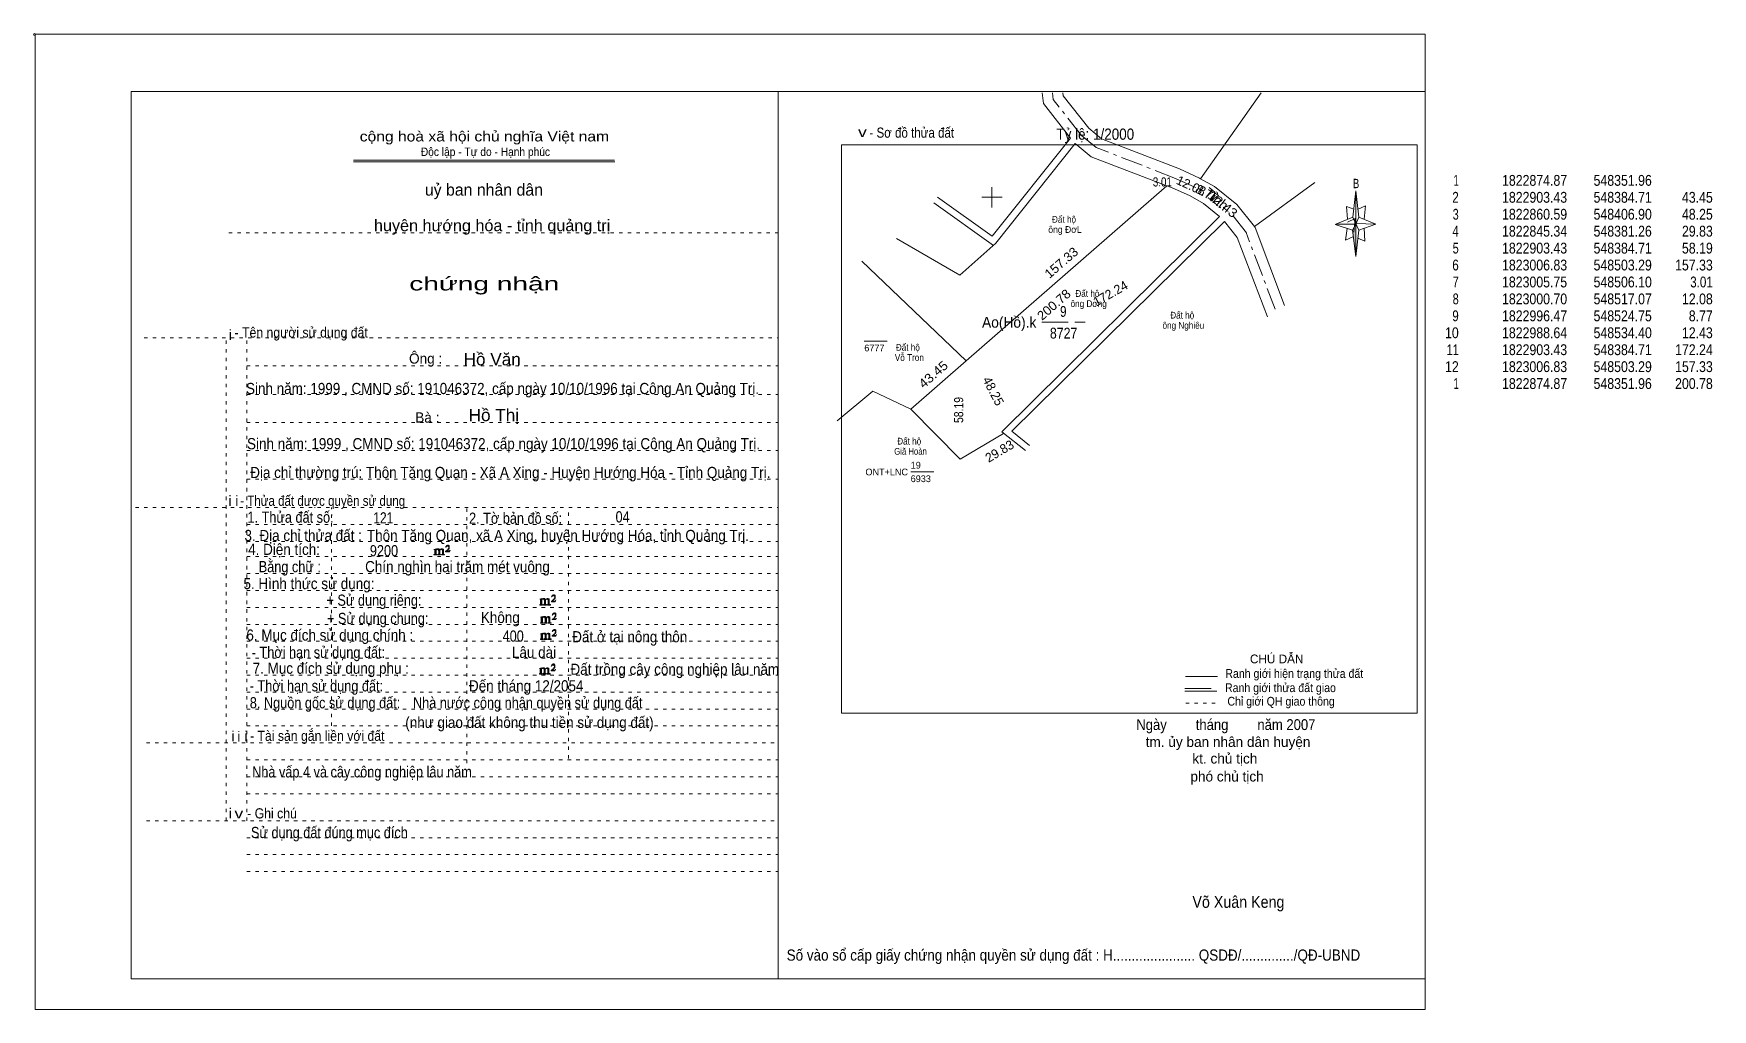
# Model space of a CAD drawing. Header units: centimetres. Extents: x -1.6 to 48, y -3.3 to 25.5.
import ezdxf
from ezdxf.enums import TextEntityAlignment as Align

# ---------------------------------------------------------------- set-up
doc = ezdxf.new("R2010")
doc.units = ezdxf.units.CM
doc.header["$LTSCALE"] = 0.13
for name, pattern in [('DOT_DASHED', [7.7, 5, -1.2, 0.3, -1.2]), ('DOTTED', [1.5, 0.3, -1.2]), ('LONG_DASHED', [7.5, 6, -1.5])]:
    doc.linetypes.add(name, pattern=pattern)
for name, color, linetype, lineweight in [('1', 7, 'DOTTED', 13), ('22', 7, 'Continuous', 13), ('33', 7, 'LONG_DASHED', 13), ('4', 7, 'Continuous', 13), ('5', 7, 'Continuous', 13), ('50', 7, 'Continuous', 13), ('52', 7, 'Continuous', 13), ('53', 7, 'Continuous', 13)]:
    doc.layers.add(name, color=color, linetype=linetype, lineweight=lineweight)
for name, color, linetype in [('10', 7, 'Continuous'), ('23', 7, 'Continuous'), ('30', 7, 'Continuous')]:
    doc.layers.add(name, color=color, linetype=linetype)

msp = doc.modelspace()

# ---------------------------------------------------------------- hatches: boundary and pattern name
at = {"layer": '5'}
msp.add_hatch(color=256, dxfattribs=at).paths.add_polyline_path([(37.46, 19.87), (37.46, 18.91), (37.36, 19.69)])
at = {"layer": '50'}
for points in [[(10.27, 10.13), (10.27, 10.12), (10.27, 10.11), (10.25, 10.11), (10.24, 10.11), (10.24, 10.1), (10.33, 10.1), (10.33, 10.11), (10.32, 10.11), (10.31, 10.11), (10.31, 10.12), (10.31, 10.13), (10.31, 10.24), (10.31, 10.25), (10.32, 10.26), (10.34, 10.26), (10.35, 10.26), (10.36, 10.26), (10.37, 10.25), (10.39, 10.22), (10.39, 10.13), (10.37, 10.12), (10.37, 10.11), (10.36, 10.11), (10.35, 10.11), (10.35, 10.1), (10.44, 10.1), (10.44, 10.11), (10.43, 10.11), (10.42, 10.11), (10.42, 10.12), (10.42, 10.13), (10.42, 10.24), (10.44, 10.26), (10.45, 10.26), (10.46, 10.26), (10.49, 10.26), (10.49, 10.25), (10.5, 10.24), (10.5, 10.22), (10.5, 10.13), (10.5, 10.12), (10.49, 10.11), (10.49, 10.11), (10.47, 10.11), (10.47, 10.1), (10.56, 10.1), (10.56, 10.11), (10.55, 10.11), (10.54, 10.11), (10.53, 10.12), (10.53, 10.13), (10.53, 10.2), (10.53, 10.25), (10.53, 10.26), (10.52, 10.27), (10.5, 10.28), (10.47, 10.28), (10.46, 10.28), (10.44, 10.27), (10.41, 10.25), (10.41, 10.26), (10.4, 10.28), (10.39, 10.28), (10.37, 10.28), (10.35, 10.28), (10.34, 10.28), (10.32, 10.26), (10.31, 10.26), (10.31, 10.25), (10.31, 10.25), (10.31, 10.26), (10.31, 10.28), (10.24, 10.26), (10.24, 10.26), (10.25, 10.26), (10.27, 10.25), (10.27, 10.24), (10.27, 10.23)], [(10.69, 10.19), (10.72, 10.24), (10.72, 10.24), (10.71, 10.22), (10.69, 10.22), (10.68, 10.22), (10.63, 10.22), (10.66, 10.26), (10.67, 10.27), (10.69, 10.28), (10.69, 10.3), (10.69, 10.32), (10.69, 10.34), (10.69, 10.35), (10.69, 10.37), (10.68, 10.38), (10.67, 10.38), (10.66, 10.39), (10.65, 10.39), (10.63, 10.38), (10.63, 10.38), (10.62, 10.37), (10.61, 10.35), (10.59, 10.33), (10.61, 10.33), (10.61, 10.35), (10.62, 10.35), (10.63, 10.36), (10.65, 10.36), (10.66, 10.36), (10.67, 10.35), (10.68, 10.35), (10.68, 10.32), (10.68, 10.3), (10.66, 10.28), (10.66, 10.26), (10.65, 10.25), (10.59, 10.2), (10.59, 10.19)], [(13.39, 8.66), (13.39, 8.65), (13.39, 8.64), (13.38, 8.64), (13.37, 8.64), (13.37, 8.62), (13.45, 8.62), (13.45, 8.64), (13.44, 8.64), (13.43, 8.64), (13.43, 8.65), (13.43, 8.66), (13.43, 8.77), (13.43, 8.78), (13.44, 8.79), (13.47, 8.79), (13.48, 8.79), (13.49, 8.79), (13.5, 8.78), (13.51, 8.74), (13.51, 8.66), (13.5, 8.65), (13.5, 8.64), (13.49, 8.64), (13.48, 8.64), (13.48, 8.62), (13.57, 8.62), (13.57, 8.64), (13.55, 8.64), (13.54, 8.64), (13.54, 8.65), (13.54, 8.66), (13.54, 8.77), (13.57, 8.79), (13.58, 8.79), (13.59, 8.79), (13.61, 8.79), (13.61, 8.78), (13.62, 8.77), (13.62, 8.74), (13.62, 8.66), (13.62, 8.65), (13.61, 8.64), (13.61, 8.64), (13.6, 8.64), (13.6, 8.62), (13.69, 8.62), (13.69, 8.64), (13.67, 8.64), (13.66, 8.64), (13.65, 8.65), (13.65, 8.66), (13.65, 8.73), (13.65, 8.78), (13.65, 8.79), (13.64, 8.8), (13.62, 8.81), (13.6, 8.81), (13.59, 8.81), (13.57, 8.8), (13.53, 8.78), (13.53, 8.79), (13.52, 8.81), (13.51, 8.81), (13.5, 8.81), (13.48, 8.81), (13.47, 8.81), (13.44, 8.79), (13.43, 8.79), (13.43, 8.78), (13.43, 8.78), (13.43, 8.79), (13.43, 8.81), (13.37, 8.79), (13.37, 8.79), (13.38, 8.79), (13.39, 8.78), (13.39, 8.77), (13.39, 8.76)], [(13.82, 8.72), (13.84, 8.77), (13.84, 8.77), (13.83, 8.74), (13.82, 8.74), (13.81, 8.74), (13.75, 8.74), (13.79, 8.79), (13.8, 8.8), (13.82, 8.81), (13.82, 8.83), (13.82, 8.84), (13.82, 8.87), (13.82, 8.88), (13.82, 8.9), (13.81, 8.91), (13.8, 8.91), (13.79, 8.92), (13.77, 8.92), (13.75, 8.91), (13.75, 8.91), (13.74, 8.9), (13.73, 8.88), (13.72, 8.86), (13.73, 8.86), (13.73, 8.88), (13.74, 8.88), (13.75, 8.89), (13.77, 8.89), (13.79, 8.89), (13.8, 8.88), (13.81, 8.88), (13.81, 8.84), (13.81, 8.83), (13.79, 8.81), (13.79, 8.79), (13.77, 8.78), (13.72, 8.73), (13.72, 8.72)], [(13.41, 8.12), (13.41, 8.11), (13.41, 8.1), (13.4, 8.1), (13.39, 8.1), (13.39, 8.09), (13.48, 8.09), (13.48, 8.1), (13.47, 8.1), (13.45, 8.1), (13.45, 8.11), (13.45, 8.12), (13.45, 8.23), (13.45, 8.24), (13.47, 8.26), (13.49, 8.26), (13.5, 8.26), (13.51, 8.26), (13.52, 8.24), (13.53, 8.21), (13.53, 8.12), (13.52, 8.11), (13.52, 8.1), (13.51, 8.1), (13.5, 8.1), (13.5, 8.09), (13.59, 8.09), (13.59, 8.1), (13.58, 8.1), (13.57, 8.1), (13.57, 8.11), (13.57, 8.12), (13.57, 8.23), (13.59, 8.26), (13.6, 8.26), (13.61, 8.26), (13.63, 8.26), (13.63, 8.24), (13.64, 8.23), (13.64, 8.21), (13.64, 8.12), (13.64, 8.11), (13.63, 8.1), (13.63, 8.1), (13.62, 8.1), (13.62, 8.09), (13.71, 8.09), (13.71, 8.1), (13.7, 8.1), (13.69, 8.1), (13.67, 8.11), (13.67, 8.12), (13.67, 8.2), (13.67, 8.24), (13.67, 8.26), (13.66, 8.27), (13.64, 8.28), (13.62, 8.28), (13.61, 8.28), (13.59, 8.27), (13.55, 8.24), (13.55, 8.26), (13.54, 8.28), (13.53, 8.28), (13.52, 8.28), (13.5, 8.28), (13.49, 8.28), (13.47, 8.26), (13.45, 8.26), (13.45, 8.24), (13.45, 8.24), (13.45, 8.26), (13.45, 8.28), (13.39, 8.26), (13.39, 8.26), (13.4, 8.26), (13.41, 8.24), (13.41, 8.23), (13.41, 8.22)], [(13.84, 8.19), (13.86, 8.23), (13.86, 8.23), (13.85, 8.21), (13.84, 8.21), (13.83, 8.21), (13.77, 8.21), (13.81, 8.26), (13.82, 8.27), (13.84, 8.28), (13.84, 8.3), (13.84, 8.31), (13.84, 8.33), (13.84, 8.34), (13.84, 8.37), (13.83, 8.38), (13.82, 8.38), (13.81, 8.39), (13.8, 8.39), (13.77, 8.38), (13.77, 8.38), (13.76, 8.37), (13.75, 8.34), (13.74, 8.32), (13.75, 8.32), (13.75, 8.34), (13.76, 8.34), (13.77, 8.36), (13.8, 8.36), (13.81, 8.36), (13.82, 8.34), (13.83, 8.34), (13.83, 8.31), (13.83, 8.3), (13.81, 8.28), (13.81, 8.26), (13.8, 8.24), (13.74, 8.2), (13.74, 8.19)], [(13.41, 7.64), (13.41, 7.63), (13.41, 7.62), (13.4, 7.62), (13.39, 7.62), (13.39, 7.6), (13.47, 7.6), (13.47, 7.62), (13.46, 7.62), (13.45, 7.62), (13.45, 7.63), (13.45, 7.64), (13.45, 7.75), (13.45, 7.76), (13.46, 7.77), (13.49, 7.77), (13.5, 7.77), (13.51, 7.77), (13.52, 7.76), (13.53, 7.72), (13.53, 7.64), (13.52, 7.63), (13.52, 7.62), (13.51, 7.62), (13.5, 7.62), (13.5, 7.6), (13.59, 7.6), (13.59, 7.62), (13.57, 7.62), (13.56, 7.62), (13.56, 7.63), (13.56, 7.64), (13.56, 7.75), (13.59, 7.77), (13.6, 7.77), (13.61, 7.77), (13.63, 7.77), (13.63, 7.76), (13.64, 7.75), (13.64, 7.72), (13.64, 7.64), (13.64, 7.63), (13.63, 7.62), (13.63, 7.62), (13.62, 7.62), (13.62, 7.6), (13.71, 7.6), (13.71, 7.62), (13.69, 7.62), (13.68, 7.62), (13.67, 7.63), (13.67, 7.64), (13.67, 7.71), (13.67, 7.76), (13.67, 7.77), (13.66, 7.78), (13.64, 7.79), (13.62, 7.79), (13.61, 7.79), (13.59, 7.78), (13.55, 7.76), (13.55, 7.77), (13.54, 7.79), (13.53, 7.79), (13.52, 7.79), (13.5, 7.79), (13.49, 7.79), (13.46, 7.77), (13.45, 7.77), (13.45, 7.76), (13.45, 7.76), (13.45, 7.77), (13.45, 7.79), (13.39, 7.77), (13.39, 7.77), (13.4, 7.77), (13.41, 7.76), (13.41, 7.75), (13.41, 7.74)], [(13.84, 7.7), (13.86, 7.75), (13.86, 7.75), (13.85, 7.72), (13.84, 7.72), (13.83, 7.72), (13.77, 7.72), (13.81, 7.77), (13.82, 7.78), (13.84, 7.79), (13.84, 7.81), (13.84, 7.82), (13.84, 7.85), (13.84, 7.86), (13.84, 7.88), (13.83, 7.89), (13.82, 7.89), (13.81, 7.9), (13.79, 7.9), (13.77, 7.89), (13.77, 7.89), (13.76, 7.88), (13.75, 7.86), (13.74, 7.84), (13.75, 7.84), (13.75, 7.86), (13.76, 7.86), (13.77, 7.87), (13.79, 7.87), (13.81, 7.87), (13.82, 7.86), (13.83, 7.86), (13.83, 7.82), (13.83, 7.81), (13.81, 7.79), (13.81, 7.77), (13.79, 7.76), (13.74, 7.71), (13.74, 7.7)], [(13.38, 6.62), (13.38, 6.61), (13.38, 6.6), (13.37, 6.6), (13.36, 6.6), (13.36, 6.58), (13.44, 6.58), (13.44, 6.6), (13.43, 6.6), (13.42, 6.6), (13.42, 6.61), (13.42, 6.62), (13.42, 6.73), (13.42, 6.74), (13.43, 6.75), (13.46, 6.75), (13.47, 6.75), (13.48, 6.75), (13.49, 6.74), (13.5, 6.7), (13.5, 6.62), (13.49, 6.61), (13.49, 6.6), (13.48, 6.6), (13.47, 6.6), (13.47, 6.58), (13.56, 6.58), (13.56, 6.6), (13.54, 6.6), (13.53, 6.6), (13.53, 6.61), (13.53, 6.62), (13.53, 6.73), (13.56, 6.75), (13.57, 6.75), (13.58, 6.75), (13.6, 6.75), (13.6, 6.74), (13.61, 6.73), (13.61, 6.7), (13.61, 6.62), (13.61, 6.61), (13.6, 6.6), (13.6, 6.6), (13.59, 6.6), (13.59, 6.58), (13.68, 6.58), (13.68, 6.6), (13.66, 6.6), (13.65, 6.6), (13.64, 6.61), (13.64, 6.62), (13.64, 6.69), (13.64, 6.74), (13.64, 6.75), (13.63, 6.76), (13.61, 6.77), (13.59, 6.77), (13.58, 6.77), (13.56, 6.76), (13.52, 6.74), (13.52, 6.75), (13.51, 6.77), (13.5, 6.77), (13.49, 6.77), (13.47, 6.77), (13.46, 6.77), (13.43, 6.75), (13.42, 6.75), (13.42, 6.74), (13.42, 6.74), (13.42, 6.75), (13.42, 6.77), (13.36, 6.75), (13.36, 6.75), (13.37, 6.75), (13.38, 6.74), (13.38, 6.73), (13.38, 6.72)], [(13.81, 6.68), (13.83, 6.73), (13.83, 6.73), (13.82, 6.7), (13.81, 6.7), (13.8, 6.7), (13.74, 6.7), (13.78, 6.75), (13.79, 6.76), (13.81, 6.77), (13.81, 6.79), (13.81, 6.8), (13.81, 6.83), (13.81, 6.84), (13.81, 6.86), (13.8, 6.87), (13.79, 6.87), (13.78, 6.88), (13.76, 6.88), (13.74, 6.87), (13.74, 6.87), (13.73, 6.86), (13.72, 6.84), (13.71, 6.82), (13.72, 6.82), (13.72, 6.84), (13.73, 6.84), (13.74, 6.85), (13.76, 6.85), (13.78, 6.85), (13.79, 6.84), (13.8, 6.84), (13.8, 6.8), (13.8, 6.79), (13.78, 6.77), (13.78, 6.75), (13.76, 6.74), (13.71, 6.69), (13.71, 6.68)]]:
    msp.add_hatch(color=256, dxfattribs=at).paths.add_polyline_path(points)

# ---------------------------------------------------------------- linework, layer by layer
at = {"layer": '1', "linetype": 'Continuous'}
for p, q in [((1.31, -2.42), (1.31, 23.78)), ((1.31, 23.78), (39.51, 23.78)), ((20.41, -2.42), (20.41, 23.78)), ((39.51, -2.42), (39.51, 23.78)), ((7.87, 21.76), (15.58, 21.76)), ((7.87, 21.71), (15.59, 21.71)), ((37.36, 19.69), (36.85, 19.86)), ((1.31, -2.42), (39.51, -2.42))]:
    msp.add_line(p, q, dxfattribs=at)
at = {"layer": '1'}
for p, q in [((4.19, 19.61), (20.41, 19.61)), ((1.69, 16.51), (20.41, 16.51)), ((4.11, 2.25), (4.11, 16.51)), ((4.72, 2.25), (4.72, 16.51)), ((4.72, 15.68), (20.41, 15.68)), ((4.72, 14.84), (20.41, 14.84)), ((4.72, 14.01), (20.41, 14.01)), ((4.72, 13.18), (20.41, 13.18)), ((4.72, 12.34), (20.41, 12.34)), ((1.43, 11.5), (20.41, 11.5)), ((7.22, 5.05), (7.22, 11.5)), ((11.22, 3.95), (11.22, 11.5)), ((14.22, 4.09), (14.22, 11.5)), ((4.72, 11), (20.41, 11)), ((4.72, 10.5), (20.41, 10.5)), ((4.72, 10.05), (20.41, 10.05)), ((4.72, 9.55), (20.41, 9.55)), ((4.72, 9.05), (20.41, 9.05)), ((4.72, 8.55), (20.41, 8.55)), ((4.72, 8.05), (20.41, 8.05)), ((4.72, 7.55), (20.41, 7.55)), ((4.72, 7.05), (20.41, 7.05)), ((4.72, 6.55), (20.41, 6.55)), ((4.72, 6.05), (20.41, 6.05)), ((4.72, 5.55), (20.41, 5.55)), ((4.72, 5.05), (20.41, 5.05)), ((1.76, 4.55), (20.41, 4.55)), ((4.72, 4.05), (20.41, 4.05)), ((4.72, 3.55), (20.41, 3.55)), ((4.72, 3.05), (20.41, 3.05)), ((1.76, 2.25), (20.41, 2.25)), ((4.72, 1.75), (20.41, 1.75)), ((4.72, 1.25), (20.41, 1.25)), ((4.72, 0.75), (20.41, 0.75))]:
    msp.add_line(p, q, dxfattribs=at)
at = {"layer": '1', "linetype": 'Continuous'}
msp.add_lwpolyline([(-1.53, -3.32), (39.51, -3.32), (39.51, 25.48), (-1.53, 25.48)], close=True, dxfattribs=at)
msp.add_lwpolyline([(37.37, 19.49), (37.16, 19.39), (37.21, 19.74)], dxfattribs=at)
at = {"layer": '22'}
for p, q in [((32.88, 21.21), (34.67, 23.75)), ((34.47, 19.8), (36.25, 21.1)), ((25, 20.5), (26.76, 19.24)), ((25.11, 20.66), (26.73, 19.51)), ((27.01, 13.74), (33.44, 20.09)), ((27.31, 13.75), (33.58, 19.95)), ((22.88, 18.77), (25.96, 15.83)), ((27.71, 13.18), (27.01, 13.74)), ((27.83, 13.33), (27.31, 13.75))]:
    msp.add_line(p, q, dxfattribs=at)
at = {"layer": '22', "linetype": 'DOT_DASHED'}
msp.add_line((34.23, 19.61), (33.73, 20.24), dxfattribs=at)
at = {"layer": '22'}
for points in [[(28.2, 23.75), (28.24, 23.43), (29.04, 22.41), (26.73, 19.51)], [(32.88, 21.21), (32.85, 21.23), (32.26, 21.5), (29.95, 22.39), (29.58, 22.7), (28.82, 23.66), (28.81, 23.75)], [(26.83, 19.31), (29.18, 22.25), (29.65, 21.86), (31.88, 21)], [(31.88, 21), (25.96, 15.83), (24.32, 14.4)], [(33.44, 20.09), (32.96, 20.48), (32.57, 20.7), (32.02, 20.95), (31.88, 21)], [(34.47, 19.8), (33.95, 20.45), (33.29, 20.98), (32.88, 21.21)], [(34.85, 17.13), (33.96, 19.47), (33.58, 19.95)], [(26.83, 19.31), (25.77, 18.36), (23.9, 19.44)], [(35.36, 17.47), (34.49, 19.77), (34.47, 19.8)], [(22.15, 14.06), (23.2, 14.94), (24.32, 14.4)], [(24.32, 14.4), (25.78, 12.93), (27.06, 13.69)]]:
    msp.add_lwpolyline(points, dxfattribs=at)
at = {"layer": '22', "linetype": 'DOT_DASHED'}
for points in [[(32.74, 20.95), (32.71, 20.96), (32.14, 21.22), (29.8, 22.13), (29.36, 22.49), (28.53, 23.55), (28.51, 23.75)], [(35.08, 17.36), (34.22, 19.62), (34.23, 19.61)]]:
    msp.add_lwpolyline(points, dxfattribs=at)
at = {"layer": '33'}
msp.add_line((28.19, 16.97), (29.47, 16.97), dxfattribs=at)
at = {"layer": '4'}
for p, q in [((32.43, 6.51), (33.38, 6.51)), ((32.41, 6.08), (33.36, 6.08))]:
    msp.add_line(p, q, dxfattribs=at)
at = {"layer": '4', "linetype": 'LONG_DASHED'}
msp.add_line((32.41, 6.16), (33.36, 6.16), dxfattribs=at)
at = {"layer": '4', "linetype": 'DOTTED'}
msp.add_line((32.44, 5.72), (33.43, 5.72), dxfattribs=at)
at = {"layer": '4'}
msp.add_lwpolyline([(22.28, 22.21), (39.27, 22.21), (39.27, 5.43), (22.28, 5.43)], close=True, dxfattribs=at)
msp.add_circle((-1.55, 25.47), 0.025, dxfattribs=at)
at = {"layer": '5'}
for p, q in [((37.37, 20.07), (37.46, 20.85)), ((37.55, 20.07), (38.05, 19.87)), ((37.55, 19.69), (37.46, 18.91)), ((37.73, 19.37), (37.52, 19.45)), ((37.71, 19.75), (37.73, 19.37))]:
    msp.add_line(p, q, dxfattribs=at)
for points in [[(37.46, 20.85), (37.55, 20.07), (37.46, 19.87)], [(37.46, 19.87), (36.87, 19.87), (37.37, 20.07), (37.55, 19.69), (38.05, 19.87), (37.46, 19.89)], [(37.46, 19.87), (37.46, 18.91), (37.36, 19.69)]]:
    msp.add_lwpolyline(points, close=True, dxfattribs=at)
for points in [[(37.4, 20.31), (37.19, 20.39), (37.22, 20.01)], [(37.53, 20.31), (37.75, 20.41), (37.71, 20.01)], [(37.46, 19.87), (37.37, 20.07), (36.87, 19.87)], [(37.22, 19.93), (37.44, 20.03), (37.4, 19.63)], [(37.46, 19.87), (37.55, 19.69), (38.05, 19.87)]]:
    msp.add_lwpolyline(points, dxfattribs=at)
at = {"layer": '50'}
for points in [[(10.27, 10.13), (10.27, 10.12), (10.27, 10.11), (10.25, 10.11), (10.24, 10.11), (10.24, 10.1), (10.33, 10.1), (10.33, 10.11), (10.32, 10.11), (10.31, 10.11), (10.31, 10.12), (10.31, 10.13), (10.31, 10.24), (10.31, 10.25), (10.32, 10.26), (10.34, 10.26), (10.35, 10.26), (10.36, 10.26), (10.37, 10.25), (10.39, 10.22), (10.39, 10.13), (10.37, 10.12), (10.37, 10.11), (10.36, 10.11), (10.35, 10.11), (10.35, 10.1), (10.44, 10.1), (10.44, 10.11), (10.43, 10.11), (10.42, 10.11), (10.42, 10.12), (10.42, 10.13), (10.42, 10.24), (10.44, 10.26), (10.45, 10.26), (10.46, 10.26), (10.49, 10.26), (10.49, 10.25), (10.5, 10.24), (10.5, 10.22), (10.5, 10.13), (10.5, 10.12), (10.49, 10.11), (10.49, 10.11), (10.47, 10.11), (10.47, 10.1), (10.56, 10.1), (10.56, 10.11), (10.55, 10.11), (10.54, 10.11), (10.53, 10.12), (10.53, 10.13), (10.53, 10.2), (10.53, 10.25), (10.53, 10.26), (10.52, 10.27), (10.5, 10.28), (10.47, 10.28), (10.46, 10.28), (10.44, 10.27), (10.41, 10.25), (10.41, 10.26), (10.4, 10.28), (10.39, 10.28), (10.37, 10.28), (10.35, 10.28), (10.34, 10.28), (10.32, 10.26), (10.31, 10.26), (10.31, 10.25), (10.31, 10.25), (10.31, 10.26), (10.31, 10.28), (10.24, 10.26), (10.24, 10.26), (10.25, 10.26), (10.27, 10.25), (10.27, 10.24), (10.27, 10.23)], [(10.69, 10.19), (10.72, 10.24), (10.72, 10.24), (10.71, 10.22), (10.69, 10.22), (10.68, 10.22), (10.63, 10.22), (10.66, 10.26), (10.67, 10.27), (10.69, 10.28), (10.69, 10.3), (10.69, 10.32), (10.69, 10.34), (10.69, 10.35), (10.69, 10.37), (10.68, 10.38), (10.67, 10.38), (10.66, 10.39), (10.65, 10.39), (10.63, 10.38), (10.63, 10.38), (10.62, 10.37), (10.61, 10.35), (10.59, 10.33), (10.61, 10.33), (10.61, 10.35), (10.62, 10.35), (10.63, 10.36), (10.65, 10.36), (10.66, 10.36), (10.67, 10.35), (10.68, 10.35), (10.68, 10.32), (10.68, 10.3), (10.66, 10.28), (10.66, 10.26), (10.65, 10.25), (10.59, 10.2), (10.59, 10.19)], [(13.39, 8.66), (13.39, 8.65), (13.39, 8.64), (13.38, 8.64), (13.37, 8.64), (13.37, 8.62), (13.45, 8.62), (13.45, 8.64), (13.44, 8.64), (13.43, 8.64), (13.43, 8.65), (13.43, 8.66), (13.43, 8.77), (13.43, 8.78), (13.44, 8.79), (13.47, 8.79), (13.48, 8.79), (13.49, 8.79), (13.5, 8.78), (13.51, 8.74), (13.51, 8.66), (13.5, 8.65), (13.5, 8.64), (13.49, 8.64), (13.48, 8.64), (13.48, 8.62), (13.57, 8.62), (13.57, 8.64), (13.55, 8.64), (13.54, 8.64), (13.54, 8.65), (13.54, 8.66), (13.54, 8.77), (13.57, 8.79), (13.58, 8.79), (13.59, 8.79), (13.61, 8.79), (13.61, 8.78), (13.62, 8.77), (13.62, 8.74), (13.62, 8.66), (13.62, 8.65), (13.61, 8.64), (13.61, 8.64), (13.6, 8.64), (13.6, 8.62), (13.69, 8.62), (13.69, 8.64), (13.67, 8.64), (13.66, 8.64), (13.65, 8.65), (13.65, 8.66), (13.65, 8.73), (13.65, 8.78), (13.65, 8.79), (13.64, 8.8), (13.62, 8.81), (13.6, 8.81), (13.59, 8.81), (13.57, 8.8), (13.53, 8.78), (13.53, 8.79), (13.52, 8.81), (13.51, 8.81), (13.5, 8.81), (13.48, 8.81), (13.47, 8.81), (13.44, 8.79), (13.43, 8.79), (13.43, 8.78), (13.43, 8.78), (13.43, 8.79), (13.43, 8.81), (13.37, 8.79), (13.37, 8.79), (13.38, 8.79), (13.39, 8.78), (13.39, 8.77), (13.39, 8.76)], [(13.82, 8.72), (13.84, 8.77), (13.84, 8.77), (13.83, 8.74), (13.82, 8.74), (13.81, 8.74), (13.75, 8.74), (13.79, 8.79), (13.8, 8.8), (13.82, 8.81), (13.82, 8.83), (13.82, 8.84), (13.82, 8.87), (13.82, 8.88), (13.82, 8.9), (13.81, 8.91), (13.8, 8.91), (13.79, 8.92), (13.77, 8.92), (13.75, 8.91), (13.75, 8.91), (13.74, 8.9), (13.73, 8.88), (13.72, 8.86), (13.73, 8.86), (13.73, 8.88), (13.74, 8.88), (13.75, 8.89), (13.77, 8.89), (13.79, 8.89), (13.8, 8.88), (13.81, 8.88), (13.81, 8.84), (13.81, 8.83), (13.79, 8.81), (13.79, 8.79), (13.77, 8.78), (13.72, 8.73), (13.72, 8.72)], [(13.41, 8.12), (13.41, 8.11), (13.41, 8.1), (13.4, 8.1), (13.39, 8.1), (13.39, 8.09), (13.48, 8.09), (13.48, 8.1), (13.47, 8.1), (13.45, 8.1), (13.45, 8.11), (13.45, 8.12), (13.45, 8.23), (13.45, 8.24), (13.47, 8.26), (13.49, 8.26), (13.5, 8.26), (13.51, 8.26), (13.52, 8.24), (13.53, 8.21), (13.53, 8.12), (13.52, 8.11), (13.52, 8.1), (13.51, 8.1), (13.5, 8.1), (13.5, 8.09), (13.59, 8.09), (13.59, 8.1), (13.58, 8.1), (13.57, 8.1), (13.57, 8.11), (13.57, 8.12), (13.57, 8.23), (13.59, 8.26), (13.6, 8.26), (13.61, 8.26), (13.63, 8.26), (13.63, 8.24), (13.64, 8.23), (13.64, 8.21), (13.64, 8.12), (13.64, 8.11), (13.63, 8.1), (13.63, 8.1), (13.62, 8.1), (13.62, 8.09), (13.71, 8.09), (13.71, 8.1), (13.7, 8.1), (13.69, 8.1), (13.67, 8.11), (13.67, 8.12), (13.67, 8.2), (13.67, 8.24), (13.67, 8.26), (13.66, 8.27), (13.64, 8.28), (13.62, 8.28), (13.61, 8.28), (13.59, 8.27), (13.55, 8.24), (13.55, 8.26), (13.54, 8.28), (13.53, 8.28), (13.52, 8.28), (13.5, 8.28), (13.49, 8.28), (13.47, 8.26), (13.45, 8.26), (13.45, 8.24), (13.45, 8.24), (13.45, 8.26), (13.45, 8.28), (13.39, 8.26), (13.39, 8.26), (13.4, 8.26), (13.41, 8.24), (13.41, 8.23), (13.41, 8.22)], [(13.84, 8.19), (13.86, 8.23), (13.86, 8.23), (13.85, 8.21), (13.84, 8.21), (13.83, 8.21), (13.77, 8.21), (13.81, 8.26), (13.82, 8.27), (13.84, 8.28), (13.84, 8.3), (13.84, 8.31), (13.84, 8.33), (13.84, 8.34), (13.84, 8.37), (13.83, 8.38), (13.82, 8.38), (13.81, 8.39), (13.8, 8.39), (13.77, 8.38), (13.77, 8.38), (13.76, 8.37), (13.75, 8.34), (13.74, 8.32), (13.75, 8.32), (13.75, 8.34), (13.76, 8.34), (13.77, 8.36), (13.8, 8.36), (13.81, 8.36), (13.82, 8.34), (13.83, 8.34), (13.83, 8.31), (13.83, 8.3), (13.81, 8.28), (13.81, 8.26), (13.8, 8.24), (13.74, 8.2), (13.74, 8.19)], [(13.41, 7.64), (13.41, 7.63), (13.41, 7.62), (13.4, 7.62), (13.39, 7.62), (13.39, 7.6), (13.47, 7.6), (13.47, 7.62), (13.46, 7.62), (13.45, 7.62), (13.45, 7.63), (13.45, 7.64), (13.45, 7.75), (13.45, 7.76), (13.46, 7.77), (13.49, 7.77), (13.5, 7.77), (13.51, 7.77), (13.52, 7.76), (13.53, 7.72), (13.53, 7.64), (13.52, 7.63), (13.52, 7.62), (13.51, 7.62), (13.5, 7.62), (13.5, 7.6), (13.59, 7.6), (13.59, 7.62), (13.57, 7.62), (13.56, 7.62), (13.56, 7.63), (13.56, 7.64), (13.56, 7.75), (13.59, 7.77), (13.6, 7.77), (13.61, 7.77), (13.63, 7.77), (13.63, 7.76), (13.64, 7.75), (13.64, 7.72), (13.64, 7.64), (13.64, 7.63), (13.63, 7.62), (13.63, 7.62), (13.62, 7.62), (13.62, 7.6), (13.71, 7.6), (13.71, 7.62), (13.69, 7.62), (13.68, 7.62), (13.67, 7.63), (13.67, 7.64), (13.67, 7.71), (13.67, 7.76), (13.67, 7.77), (13.66, 7.78), (13.64, 7.79), (13.62, 7.79), (13.61, 7.79), (13.59, 7.78), (13.55, 7.76), (13.55, 7.77), (13.54, 7.79), (13.53, 7.79), (13.52, 7.79), (13.5, 7.79), (13.49, 7.79), (13.46, 7.77), (13.45, 7.77), (13.45, 7.76), (13.45, 7.76), (13.45, 7.77), (13.45, 7.79), (13.39, 7.77), (13.39, 7.77), (13.4, 7.77), (13.41, 7.76), (13.41, 7.75), (13.41, 7.74)], [(13.84, 7.7), (13.86, 7.75), (13.86, 7.75), (13.85, 7.72), (13.84, 7.72), (13.83, 7.72), (13.77, 7.72), (13.81, 7.77), (13.82, 7.78), (13.84, 7.79), (13.84, 7.81), (13.84, 7.82), (13.84, 7.85), (13.84, 7.86), (13.84, 7.88), (13.83, 7.89), (13.82, 7.89), (13.81, 7.9), (13.79, 7.9), (13.77, 7.89), (13.77, 7.89), (13.76, 7.88), (13.75, 7.86), (13.74, 7.84), (13.75, 7.84), (13.75, 7.86), (13.76, 7.86), (13.77, 7.87), (13.79, 7.87), (13.81, 7.87), (13.82, 7.86), (13.83, 7.86), (13.83, 7.82), (13.83, 7.81), (13.81, 7.79), (13.81, 7.77), (13.79, 7.76), (13.74, 7.71), (13.74, 7.7)], [(13.38, 6.62), (13.38, 6.61), (13.38, 6.6), (13.37, 6.6), (13.36, 6.6), (13.36, 6.58), (13.44, 6.58), (13.44, 6.6), (13.43, 6.6), (13.42, 6.6), (13.42, 6.61), (13.42, 6.62), (13.42, 6.73), (13.42, 6.74), (13.43, 6.75), (13.46, 6.75), (13.47, 6.75), (13.48, 6.75), (13.49, 6.74), (13.5, 6.7), (13.5, 6.62), (13.49, 6.61), (13.49, 6.6), (13.48, 6.6), (13.47, 6.6), (13.47, 6.58), (13.56, 6.58), (13.56, 6.6), (13.54, 6.6), (13.53, 6.6), (13.53, 6.61), (13.53, 6.62), (13.53, 6.73), (13.56, 6.75), (13.57, 6.75), (13.58, 6.75), (13.6, 6.75), (13.6, 6.74), (13.61, 6.73), (13.61, 6.7), (13.61, 6.62), (13.61, 6.61), (13.6, 6.6), (13.6, 6.6), (13.59, 6.6), (13.59, 6.58), (13.68, 6.58), (13.68, 6.6), (13.66, 6.6), (13.65, 6.6), (13.64, 6.61), (13.64, 6.62), (13.64, 6.69), (13.64, 6.74), (13.64, 6.75), (13.63, 6.76), (13.61, 6.77), (13.59, 6.77), (13.58, 6.77), (13.56, 6.76), (13.52, 6.74), (13.52, 6.75), (13.51, 6.77), (13.5, 6.77), (13.49, 6.77), (13.47, 6.77), (13.46, 6.77), (13.43, 6.75), (13.42, 6.75), (13.42, 6.74), (13.42, 6.74), (13.42, 6.75), (13.42, 6.77), (13.36, 6.75), (13.36, 6.75), (13.37, 6.75), (13.38, 6.74), (13.38, 6.73), (13.38, 6.72)], [(13.81, 6.68), (13.83, 6.73), (13.83, 6.73), (13.82, 6.7), (13.81, 6.7), (13.8, 6.7), (13.74, 6.7), (13.78, 6.75), (13.79, 6.76), (13.81, 6.77), (13.81, 6.79), (13.81, 6.8), (13.81, 6.83), (13.81, 6.84), (13.81, 6.86), (13.8, 6.87), (13.79, 6.87), (13.78, 6.88), (13.76, 6.88), (13.74, 6.87), (13.74, 6.87), (13.73, 6.86), (13.72, 6.84), (13.71, 6.82), (13.72, 6.82), (13.72, 6.84), (13.73, 6.84), (13.74, 6.85), (13.76, 6.85), (13.78, 6.85), (13.79, 6.84), (13.8, 6.84), (13.8, 6.8), (13.8, 6.79), (13.78, 6.77), (13.78, 6.75), (13.76, 6.74), (13.71, 6.69), (13.71, 6.68)]]:
    msp.add_lwpolyline(points, close=True, dxfattribs=at)
at = {"layer": '52'}
for p, q in [((22.95, 16.41), (23.63, 16.41)), ((24.32, 12.55), (25, 12.55))]:
    msp.add_line(p, q, dxfattribs=at)
at = {"layer": '53'}
for p, q in [((26.72, 20.36), (26.72, 20.96)), ((26.42, 20.66), (27.02, 20.66))]:
    msp.add_line(p, q, dxfattribs=at)

# ---------------------------------------------------------------- texts
at = {"layer": '1'}
for s, height, width, p in [('cộng hoà xã hội chủ nghĩa Việt nam', 0.3, 1.15, (11.735, 22.31)), ('v', 0.3, 1.3, (22.895, 22.44)), ('- Sơ đồ thửa đất ', 0.3, 0.85, (24.4, 22.42)), ('Độc lập - Tự do - Hạnh phúc', 0.25, 0.9, (11.765, 21.88)), ('chứng nhận', 0.4, 1.55, (11.73, 17.91)), ('- Tên người sử dụng đất', 0.3, 0.9, (6.325, 16.52)), ('- Thửa đất được quyền sử dụng', 0.3, 0.85, (6.96, 11.55)), ('- Tài sản gắn liền với đất ', 0.3, 0.9, (6.85, 4.61)), ('v', 0.3, 1.3, (4.485, 2.32)), ('- Ghi chú', 0.3, 0.9, (5.465, 2.32))]:
    msp.add_text(s, height=height, dxfattribs=dict(at, width=width)).set_placement(p, align=Align.CENTER)
for s, height, p in [('uỷ ban nhân dân', 0.35, (11.72, 20.71)), ('i', 0.3, (4.235, 16.45)), ('i', 0.3, (4.225, 11.55)), ('i', 0.3, (4.425, 11.55)), ('i', 0.3, (4.315, 4.6)), ('i', 0.3, (4.485, 4.59)), ('i', 0.3, (4.695, 4.6)), ('i', 0.3, (4.235, 2.32))]:
    msp.add_text(s, height=height, dxfattribs=at).set_placement(p, align=Align.CENTER)
at = {"layer": '10', "width": 0.9}
msp.add_text('Võ Xuân Keng', height=0.35, dxfattribs=at).set_placement((33.995, -0.32), align=Align.CENTER)
at = {"layer": '22'}
msp.add_text('Tỉnh ', height=0.3, rotation=320.931, dxfattribs=at).set_placement((33.291, 20.455), align=Align.CENTER)
at = {"layer": '23'}
for s, width, p in [('Đất hộ ', 0.9, (28.88, 19.91)), ('ông ĐơL', 0.95, (28.875, 19.61)), ('Đất hộ ', 0.9, (29.57, 17.72)), ('ông Dơng', 0.9, (29.575, 17.42)), ('ông Nghiêu', 0.9, (32.37, 16.78)), ('Đất hộ ', 0.9, (32.37, 17.08)), ('Vỗ Tron', 0.9, (24.28, 15.83)), ('Đất hộ ', 0.9, (24.27, 16.13)), ('Đất hộ ', 0.9, (24.31, 13.36)), ('Giã Hoàn', 0.85, (24.315, 13.06))]:
    msp.add_text(s, height=0.2, dxfattribs=dict(at, width=width)).set_placement(p, align=Align.CENTER)
at = {"layer": '30'}
for s, width, p in [('1', 0.65, (40.5, 21)), ('1822874.87', 0.85, (43.7, 21)), ('548351.96', 0.85, (46.2, 21)), ('548351.96', 0.85, (46.2, 21)), ('2', 0.8, (40.5, 20.5)), ('1822903.43', 0.85, (43.7, 20.5)), ('548384.71', 0.85, (46.2, 20.5)), ('43.45', 0.85, (48, 20.5)), ('3', 0.75, (40.5, 20)), ('1822860.59', 0.85, (43.7, 20)), ('548406.90', 0.85, (46.2, 20)), ('48.25', 0.85, (48, 20)), ('4', 0.8, (40.5, 19.5)), ('1822845.34', 0.85, (43.7, 19.5)), ('548381.26', 0.85, (46.2, 19.5)), ('29.83', 0.85, (48, 19.5)), ('5', 0.75, (40.5, 19)), ('1822903.43', 0.85, (43.7, 19)), ('548384.71', 0.85, (46.2, 19)), ('58.19', 0.85, (48, 19)), ('6', 0.8, (40.5, 18.5)), ('1823006.83', 0.85, (43.7, 18.5)), ('548503.29', 0.85, (46.2, 18.5)), ('157.33', 0.85, (48, 18.5)), ('7', 0.75, (40.5, 18)), ('1823005.75', 0.85, (43.7, 18)), ('548506.10', 0.85, (46.2, 18)), ('3.01', 0.8, (48, 18)), ('8', 0.75, (40.5, 17.5)), ('1823000.70', 0.85, (43.7, 17.5)), ('548517.07', 0.85, (46.2, 17.5)), ('12.08', 0.85, (48, 17.5)), ('9', 0.8, (40.5, 17)), ('1822996.47', 0.85, (43.7, 17)), ('548524.75', 0.85, (46.2, 17)), ('8.77', 0.85, (48, 17)), ('10', 0.85, (40.5, 16.5)), ('1822988.64', 0.85, (43.7, 16.5)), ('548534.40', 0.85, (46.2, 16.5)), ('12.43', 0.85, (48, 16.5)), ('11', 0.75, (40.5, 16)), ('1822903.43', 0.85, (43.7, 16)), ('548384.71', 0.85, (46.2, 16)), ('172.24', 0.85, (48, 16)), ('12', 0.85, (40.5, 15.5)), ('1823006.83', 0.85, (43.7, 15.5)), ('548503.29', 0.85, (46.2, 15.5)), ('157.33', 0.85, (48, 15.5)), ('1', 0.65, (40.5, 15)), ('1822874.87', 0.85, (43.7, 15)), ('548351.96', 0.85, (46.2, 15)), ('200.78', 0.85, (48, 15))]:
    msp.add_text(s, height=0.32, dxfattribs=dict(at, width=width)).set_placement(p, align=Align.RIGHT)
at = {"layer": '30', "width": 0.8}
msp.add_text('3.01', height=0.27, dxfattribs=at).set_placement((31.75, 20.98), align=Align.CENTER)
at = {"layer": '30'}
for s, rotation, p in [('12.08', 335.281, (32.544, 20.88)), ('8.77', 331.155, (33.005, 20.651)), ('172.24', 29.65, (30.283, 17.705)), ('48.25', 297.383, (26.639, 14.877)), ('29.83', 30.743, (27.011, 13.049))]:
    msp.add_text(s, height=0.27, rotation=rotation, dxfattribs=at).set_placement(p, align=Align.CENTER)
for s, rotation, width, p in [('12.43', 320.944, 1.1, (33.445, 20.348)), ('157.33', 41.088, 1.05, (28.856, 18.629)), ('157.33', 41.088, 1.05, (28.856, 18.629)), ('200.78', 41.088, 1.05, (28.636, 17.389)), ('43.45', 41.09, 1.1, (25.076, 15.328)), ('58.19', 90, 0.85, (25.87, 14.38))]:
    msp.add_text(s, height=0.27, rotation=rotation, dxfattribs=dict(at, width=width)).set_placement(p, align=Align.CENTER)
at = {"layer": '33'}
for s, width, p in [('9', 0.8, (28.825, 17.13)), ('8727', 0.85, (28.835, 16.49))]:
    msp.add_text(s, height=0.32, dxfattribs=dict(at, width=width)).set_placement(p, align=Align.CENTER)
at = {"layer": '33', "width": 0.95}
msp.add_text('Ao(Hồ).k', height=0.32, dxfattribs=at).set_placement((28.03, 16.81), align=Align.RIGHT)
at = {"layer": '4', "width": 0.9}
for s, height, p in [('Tỷ lệ: 1/2000', 0.33, (29.77, 22.36)), ('Ranh giới hiện trạng thửa đất', 0.2591, (35.645, 6.47)), ('Ranh giới thửa đất giao ', 0.2591, (35.28, 6.05)), ('Chỉ giới QH giao thông', 0.2591, (35.255, 5.65))]:
    msp.add_text(s, height=height, dxfattribs=at).set_placement(p, align=Align.CENTER)
at = {"layer": '4'}
msp.add_text('CHÚ DẪN', height=0.2591, dxfattribs=at).set_placement((35.125, 6.9), align=Align.CENTER)
at = {"layer": '5', "width": 0.75}
msp.add_text('B', height=0.276, dxfattribs=at).set_placement((37.47, 20.93), align=Align.CENTER)
at = {"layer": '50'}
for s, height, width, p in [('  huyện hướng hóa - tỉnh quảng trị', 0.34, 1.05, (11.83, 19.66)), ('Hồ Văn', 0.36, 1.05, (11.965, 15.7)), ('Sinh năm: 1999 , CMND số: 191046372, cấp ngày 10/10/1996 tại Công An Quảng Trị.', 0.33, 0.9, (12.27, 14.85)), ('Hồ Thị', 0.36, 1.05, (12.015, 14.05)), ('Sinh năm: 1999 , CMND số: 191046372, cấp ngày 10/10/1996 tại Công An Quảng Trị.', 0.33, 0.9, (12.3, 13.22)), ('Địa chỉ thường trú: Thôn Tăng Quan - Xã A Xing - Huyện Hướng Hóa - Tỉnh Quảng Trị.', 0.33, 0.9, (12.5, 12.37)), ('1. Thửa đất số:  ', 0.33, 0.85, (6.115, 11.05)), ('121', 0.33, 0.8, (8.75, 11.03)), ('2. Tờ bản đồ số:  ', 0.33, 0.85, (12.76, 11.02)), ('04', 0.33, 0.85, (15.815, 11.06)), ('3. Địa chỉ thửa đất : ', 0.33, 0.9, (6.44, 10.51)), ('4. Diện tích: ', 0.33, 0.9, (5.875, 10.1)), ('Thôn Tăng Quan, xã A Xing, huyện Hướng Hóa, tỉnh Quảng Trị.', 0.33, 0.9, (13.905, 10.51)), ('Bằng chữ :', 0.33, 0.85, (5.99, 9.59)), ('Chín nghìn hai trăm mét vuông', 0.33, 0.9, (10.94, 9.59)), ('9200', 0.33, 0.85, (8.77, 10.06)), ('5. Hình thức sử dụng:', 0.33, 0.9, (6.555, 9.09)), ('+ Sử dụng riêng:', 0.33, 0.85, (8.475, 8.6)), ('Không', 0.33, 0.9, (12.205, 8.09)), ('6. Mục đích sử dụng chính :', 0.33, 0.9, (7.17, 7.57)), ('+ Sử dụng chung:', 0.33, 0.85, (8.585, 8.06)), ('400', 0.33, 0.85, (12.585, 7.54)), ('Đất ở tại nông thôn', 0.33, 0.9, (16.025, 7.52)), ('- Thời hạn sử dụng đất:', 0.33, 0.85, (6.835, 7.06)), ('7. Mục đích sử dụng phụ :', 0.33, 0.9, (7.2, 6.59)), ('Lâu dài', 0.33, 0.9, (13.2, 7.06)), ('Đất trồng cây công nghiệp lâu năm', 0.33, 0.9, (17.355, 6.56)), ('- Thời hạn sử dụng đất:', 0.33, 0.85, (6.775, 6.07)), ('Đến tháng 12/2054', 0.33, 0.9, (12.97, 6.07)), ('8. Nguồn gốc sử dụng đất:', 0.33, 0.85, (7.03, 5.57)), ('Nhà nước công nhận quyền sử dụng đất ', 0.33, 0.85, (13.065, 5.57)), ('(như giao đất không thu tiền sử dụng đất)', 0.33, 0.9, (13.065, 4.99)), ('Ngày        tháng        năm 2007', 0.32, 0.9, (33.625, 4.93)), ('Nhà vấp 4 và cây công nghiệp lâu năm', 0.33, 0.85, (8.12, 3.53)), ('Sử dụng đất đúng mục đích ', 0.33, 0.85, (7.21, 1.74)), ('Số vào sổ cấp giấy chứng nhận quyền sử dụng đất : H...................... QSDĐ/............../QĐ-UBND', 0.33, 0.9, (29.125, -1.88))]:
    msp.add_text(s, height=height, dxfattribs=dict(at, width=width)).set_placement(p, align=Align.CENTER)
for s, p in [('Ông :', (10, 15.75)), ('Bà :', (10.05, 14.01)), ('tm. ủy ban nhân dân huyện ', (33.745, 4.43)), ('kt. chủ tịch', (33.595, 3.94)), ('phó chủ tịch', (33.66, 3.41))]:
    msp.add_text(s, height=0.3, dxfattribs=at).set_placement(p, align=Align.CENTER)
at = {"layer": '52'}
for s, p in [('6777', (22.95, 16.11)), ('6933', (24.32, 12.25)), ('19', (24.32, 12.65))]:
    msp.add_text(s, height=0.2, dxfattribs=at).set_placement(p)
msp.add_text('ONT+LNC', height=0.2, dxfattribs=at).set_placement((24.24, 12.45), align=Align.RIGHT)

doc.saveas('drawing.dxf')
